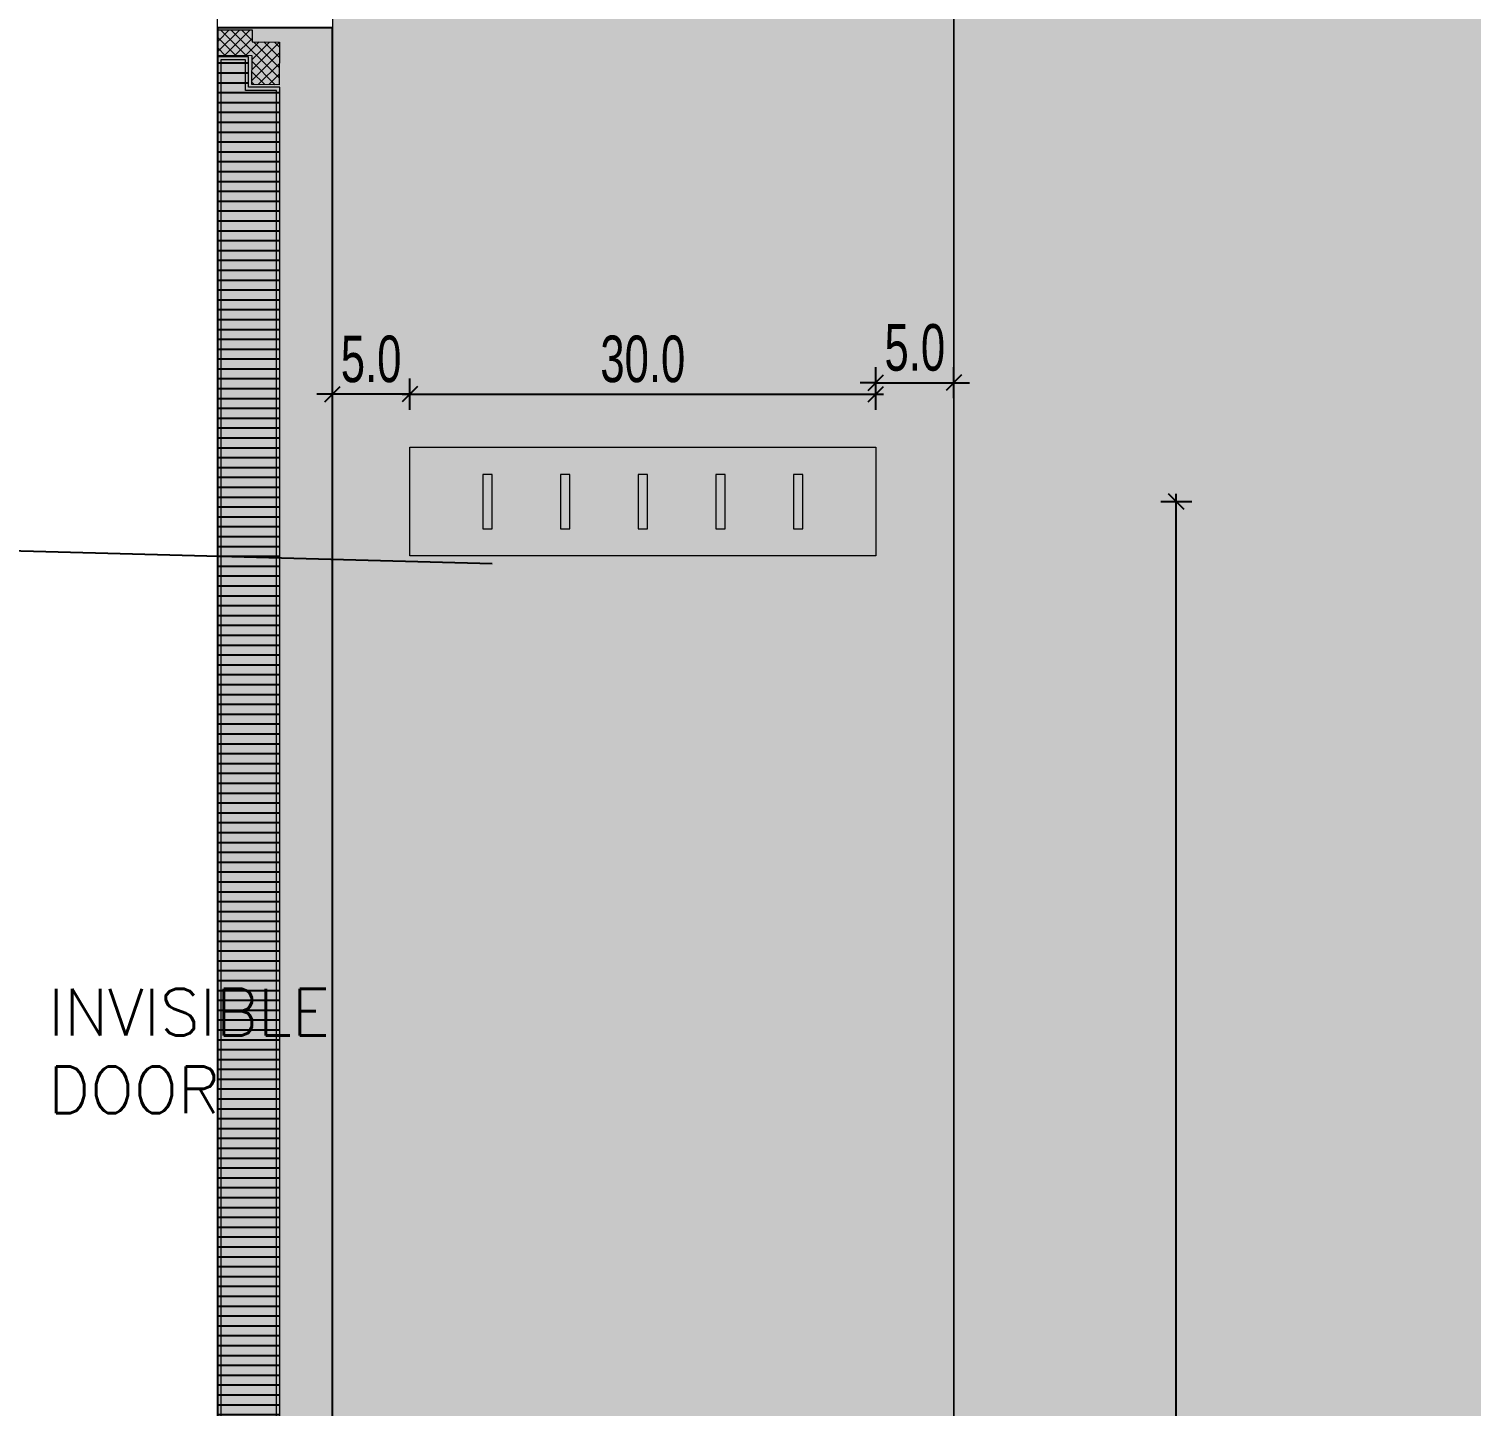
# Model space of a CAD drawing. Header units: inches. Extents: x 4017 to 5703, y -944 to 2840.
# Drawn here: x 5140.4 to 5233.2, y 496.7 to 585.3 of the extents above; entities that cross this region are included whole.
import ezdxf

# ---------------------------------------------------------------- set-up
doc = ezdxf.new("R2010")
doc.units = ezdxf.units.IN
doc.header["$MEASUREMENT"] = 0
doc.layers.get('0').update_dxf_attribs({"color": 5})
doc.layers.get('DEFPOINTS').update_dxf_attribs({"color": 254})
for name, color, linetype, lineweight in [('1 - A-dim-work', 8, 'Continuous', 9), ('1 - bed panels', 170, 'Continuous', 9), ('1 - plaster', 1, 'Continuous', 9), ('1 - subStructural - Bearing', 132, 'Continuous', 9)]:
    doc.layers.add(name, color=color, linetype=linetype, lineweight=lineweight)
doc.layers.add('A-dim-work', color=8, linetype='Continuous')
doc.layers.add('A-HATCH', color=11, linetype='Continuous')
doc.styles.add('ENGLISH', font='romans.shx', dxfattribs={"height": 2})
doc.styles.add('hebtovna', font='hebtovna.shx', dxfattribs={"width": 0.7})
doc.styles.get("Standard").update_dxf_attribs({"font": 'arial.ttf'})
doc.dimstyles.new('Copy of gl-D10', dxfattribs={"dimtxt": 2, "dimasz": 1, "dimexe": 1, "dimexo": 1, "dimgap": 1, "dimtad": 0, "dimdec": 1, "dimzin": 0, "dimdsep": 46, "dimtxsty": 'hebtovna', "dimblk": 'OBLIQUE', "dimblk1": 'OBLIQUE', "dimblk2": 'OBLIQUE', "dimcen": 0, "dimdle": 0.5, "dimclrd": 256, "dimclre": 256, "dimclrt": 256, "dimadec": 0, "dimazin": 0, "dimtfac": 0.05, "dimtdec": 1, "dimtix": 1, "dimtmove": 2, "dimatfit": 0, "dimfxl": 1, "dimfxlon": 1, "dimtvp": 0.75, "dimtolj": 1, "dimtzin": 0, "dimarcsym": 0})
doc.dimstyles.new('D-50', dxfattribs={"dimtxt": 11, "dimasz": 0.5, "dimexe": 0.2, "dimexo": 0, "dimgap": 0.8, "dimtad": 0, "dimdec": 0, "dimdsep": 46, "dimtxsty": 'Standard', "dimblk": 'ar11', "dimcen": 20, "dimdle": 0.1, "dimse1": 1, "dimse2": 1, "dimclrt": 2, "dimadec": 0, "dimazin": 0, "dimtfac": 1, "dimtdec": 0, "dimtix": 1, "dimtmove": 2, "dimatfit": 3, "dimfxl": 1, "dimtvp": 1, "dimtolj": 1, "dimlwd": -1, "dimlwe": -1, "dimarcsym": 0})

# ---------------------------------------------------------------- blocks, each defined once
blk = doc.blocks.new('_Oblique')
at = {"color": 0, "linetype": 'ByBlock', "lineweight": -2}
blk.add_line((-0.5, -0.5), (0.5, 0.5), dxfattribs=at)
blk = doc.blocks.new('*D416')
at = {"layer": 'A-dim-work', "color": 6, "lineweight": -2, "transparency": 16777216}
for p, q in [((5214.264, 374.282), (5214.264, 555.42)), ((5213.264, 554.92), (5215.264, 554.92)), ((5213.264, 374.782), (5215.264, 374.782))]:
    blk.add_line(p, q, dxfattribs=at)
at = {"layer": 'DEFPOINTS', "color": 0, "transparency": 16777216}
for p in [(5195.223, 554.92), (5214.264, 554.92), (5199.946, 374.782)]:
    blk.add_point(p, dxfattribs=at)
at = {"layer": 'A-dim-work', "color": 6, "lineweight": -2, "transparency": 16777216}
for p, rotation in [((5214.264, 554.92), 90), ((5214.264, 374.782), 270)]:
    blk.add_blockref('_Oblique', p, dxfattribs=dict(at, rotation=rotation))
at = {"layer": 'A-dim-work', "color": 6, "transparency": 16777216, "insert": (5212.014, 464.851), "char_height": 3, "attachment_point": 5, "rotation": 90, "style": 'hebtovna'}
blk.add_mtext('\\A1;180.1', dxfattribs=at)
blk = doc.blocks.new('ar11')
for p, q in [((0, 14.887), (0, -14.887)), ((-4.243, -4.243), (4.243, 4.243)), ((-12.405, 0), (12.405, 0))]:
    blk.add_line(p, q)
blk = doc.blocks.new('dooor')
at = {"layer": '1 - subStructural - Bearing', "true_color": 0xadcab8}
h = blk.add_hatch(color=9, dxfattribs=at)
h.dxf.hatch_style = 1
h.paths.add_polyline_path([(7.4, -48.222), (0, -48.222), (0, -259.001), (7.4, -259.001)])
at = {"layer": '1 - subStructural - Bearing'}
h = blk.add_hatch(dxfattribs=at)
h.set_pattern_fill('ANSI37', color=256, scale=0.15, style=0)
h.set_pattern_definition([(45, (-55141.42854, 35134.1782), (-0.3367596045, 0.3367596045), []), (135, (-55141.42854, 35134.1782), (-0.3367596045, -0.3367596045), [])])
h.paths.add_polyline_path([(2.225, -50.012), (0.03, -49.996), (0.042, -48.338), (2.237, -48.354), (2.231, -49.119), (4, -49.132), (3.98, -51.877), (2.211, -51.864)])
at = {"layer": 'A-HATCH'}
h = blk.add_hatch(dxfattribs=at)
h.set_pattern_fill('ANSI31', color=253, scale=0.2, angle=194.92039, style=0)
h.set_pattern_definition([(180, (-61009.41664, -44345.6368), (-3e-16, -0.635), [])])
h.paths.add_polyline_path([(4.006, -52.04), (2.006, -52.04), (2.006, -50.084), (0.006, -50.084), (0.006, -259.001), (2.006, -259.001), (2.006, -256.891), (4.006, -256.891)])
at = {"ltscale": 0.0005}
blk.add_lwpolyline([(7.4, -48.222), (0, -48.222), (0, -259.001), (7.4, -259.001)], close=True, dxfattribs=at)
at = {"layer": '1 - plaster'}
blk.add_lwpolyline([(0, -47.022), (7.4, -47.022), (7.4, -259.001), (0, -259.001)], close=True, dxfattribs=at)
at = {"layer": '1 - subStructural - Bearing'}
for points in [[(2.225, -50.012), (0.03, -49.996), (0.042, -48.338), (2.237, -48.354), (2.231, -49.119), (4, -49.132), (3.98, -51.877), (2.211, -51.864), (2.225, -50.012)], [(1.806, -258.847), (1.806, -256.691), (3.806, -256.691), (3.806, -75.617), (3.806, -52.24), (1.806, -52.24), (1.806, -50.284), (0.206, -50.284), (0.206, -74.493), (0.206, -258.647), (2.006, -258.647)]]:
    blk.add_lwpolyline(points, dxfattribs=at)
blk.add_lwpolyline([(2.006, -50.084), (0.006, -50.084), (0.006, -74.43), (0.006, -258.847), (2.006, -258.847), (2.006, -256.891), (4.006, -256.891), (4.006, -75.68), (4.006, -52.04), (2.006, -52.04)], close=True, dxfattribs=at)
blk = doc.blocks.new('kdkd')
at = {"layer": '1 - bed panels'}
for points in [[(-1200.351, 1546.794), (-1170.351, 1546.794), (-1170.351, 1539.794), (-1200.351, 1539.794), (-1200.351, 1546.794)], [(-1195.651, 1545.044), (-1195.651, 1541.544), (-1195.051, 1541.544), (-1195.051, 1545.044), (-1195.651, 1545.044)], [(-1190.651, 1545.044), (-1190.651, 1541.544), (-1190.051, 1541.544), (-1190.051, 1545.044), (-1190.651, 1545.044)], [(-1185.651, 1545.044), (-1185.651, 1541.544), (-1185.051, 1541.544), (-1185.051, 1545.044), (-1185.651, 1545.044)], [(-1180.651, 1545.044), (-1180.651, 1541.544), (-1180.051, 1541.544), (-1180.051, 1545.044), (-1180.651, 1545.044)], [(-1175.651, 1545.044), (-1175.651, 1541.544), (-1175.051, 1541.544), (-1175.051, 1545.044), (-1175.651, 1545.044)]]:
    blk.add_lwpolyline(points, dxfattribs=at)
blk = doc.blocks.new('*D548')
at = {"layer": 'A-dim-work', "color": 6, "lineweight": -2, "ltscale": 20, "transparency": 16777216}
for p, q in [((5159.945, 560.837), (5159.945, 562.837)), ((5164.923, 560.837), (5164.923, 562.837)), ((5159.945, 561.837), (5158.945, 561.837)), ((5164.923, 561.837), (5159.945, 561.837)), ((5164.923, 561.837), (5165.923, 561.837))]:
    blk.add_line(p, q, dxfattribs=at)
at = {"layer": 'DEFPOINTS', "color": 0, "ltscale": 20, "transparency": 16777216}
for p in [(5159.945, 561.837), (5159.945, 558.42), (5164.923, 558.42)]:
    blk.add_point(p, dxfattribs=at)
at = {"layer": 'A-dim-work', "color": 6, "lineweight": -2, "ltscale": 20, "transparency": 16777216}
blk.add_blockref('_Oblique', (5159.945, 561.837), dxfattribs=at)
at = {"layer": 'A-dim-work', "color": 6, "lineweight": -2, "ltscale": 20, "transparency": 16777216, "rotation": 180}
blk.add_blockref('_Oblique', (5164.923, 561.837), dxfattribs=at)
at = {"layer": 'A-dim-work', "color": 6, "lineweight": 40, "ltscale": 20, "transparency": 16777216, "insert": (5162.434, 564.087), "char_height": 3, "attachment_point": 5, "style": 'hebtovna'}
blk.add_mtext('\\A1;5.0', dxfattribs=at)
blk = doc.blocks.new('*D549')
at = {"layer": 'A-dim-work', "color": 6, "lineweight": -2, "ltscale": 20, "transparency": 16777216}
for p, q in [((5164.923, 560.837), (5164.923, 562.837)), ((5194.923, 560.837), (5194.923, 562.837)), ((5164.423, 561.837), (5195.423, 561.837))]:
    blk.add_line(p, q, dxfattribs=at)
at = {"layer": 'DEFPOINTS', "color": 0, "ltscale": 20, "transparency": 16777216}
for p in [(5194.923, 561.837), (5164.923, 558.42), (5194.923, 558.42)]:
    blk.add_point(p, dxfattribs=at)
at = {"layer": 'A-dim-work', "color": 6, "lineweight": -2, "ltscale": 20, "transparency": 16777216, "rotation": 180}
blk.add_blockref('_Oblique', (5164.923, 561.837), dxfattribs=at)
at = {"layer": 'A-dim-work', "color": 6, "lineweight": -2, "ltscale": 20, "transparency": 16777216}
blk.add_blockref('_Oblique', (5194.923, 561.837), dxfattribs=at)
at = {"layer": 'A-dim-work', "color": 6, "lineweight": 40, "ltscale": 20, "transparency": 16777216, "insert": (5179.923, 564.087), "char_height": 3, "attachment_point": 5, "style": 'hebtovna'}
blk.add_mtext('\\A1;30.0', dxfattribs=at)
blk = doc.blocks.new('*D550')
at = {"layer": 'A-dim-work', "color": 6, "lineweight": -2, "ltscale": 20, "transparency": 16777216}
for p, q in [((5194.923, 561.575), (5194.923, 563.575)), ((5199.946, 561.575), (5199.946, 563.575)), ((5194.923, 562.575), (5193.923, 562.575)), ((5194.923, 562.575), (5199.946, 562.575)), ((5199.946, 562.575), (5200.946, 562.575))]:
    blk.add_line(p, q, dxfattribs=at)
at = {"layer": 'DEFPOINTS', "color": 0, "ltscale": 20, "transparency": 16777216}
for p in [(5199.946, 562.575), (5199.946, 559.158), (5194.923, 558.42)]:
    blk.add_point(p, dxfattribs=at)
at = {"layer": 'A-dim-work', "color": 6, "lineweight": -2, "ltscale": 20, "transparency": 16777216}
blk.add_blockref('_Oblique', (5194.923, 562.575), dxfattribs=at)
at = {"layer": 'A-dim-work', "color": 6, "lineweight": -2, "ltscale": 20, "transparency": 16777216, "rotation": 180}
blk.add_blockref('_Oblique', (5199.946, 562.575), dxfattribs=at)
at = {"layer": 'A-dim-work', "color": 6, "lineweight": 40, "ltscale": 20, "transparency": 16777216, "insert": (5197.434, 564.825), "char_height": 3, "attachment_point": 5, "style": 'hebtovna'}
blk.add_mtext('\\A1;5.0', dxfattribs=at)

msp = doc.modelspace()

# ---------------------------------------------------------------- hatches: boundary and pattern name
at = {"layer": '1 - subStructural - Bearing', "true_color": 0xa4dbe8}
h = msp.add_hatch(color=141, dxfattribs=at)
h.dxf.hatch_style = 1
h.paths.add_polyline_path([(5199.946, 624.629), (5159.945, 624.629), (5159.945, 374.782), (5199.946, 374.782)])
at = {"layer": '1 - subStructural - Bearing', "true_color": 0x48a9c5}
h = msp.add_hatch(color=143, dxfattribs=at)
h.dxf.hatch_style = 1
h.paths.add_polyline_path([(5239.946, 624.629), (5199.946, 624.629), (5199.946, 374.628), (5239.946, 374.628)])

# ---------------------------------------------------------------- linework, layer by layer
at = {"layer": '1 - A-dim-work'}
for points in [[(5199.946, 624.629), (5159.945, 624.629), (5159.945, 374.782), (5199.946, 374.782)], [(5199.946, 374.628), (5239.946, 374.628), (5239.946, 624.629), (5199.946, 624.629)]]:
    msp.add_lwpolyline(points, close=True, dxfattribs=at)
msp.add_lwpolyline([(5199.946, 374.628), (5199.946, 624.629)], dxfattribs=at)

# ---------------------------------------------------------------- block references
for name, p in [('dooor', (5152.545, 633.629)), ('kdkd', (6365.274, -988.374))]:
    msp.add_blockref(name, p)

# ---------------------------------------------------------------- texts
at = {"layer": 'A-dim-work', "color": 6, "lineweight": 40, "ltscale": 20, "insert": (5141.64, 515.56), "char_height": 3, "attachment_point": 7, "style": 'ENGLISH'}
msp.add_mtext_dynamic_manual_height_columns('INVISIBLE DOOR', width=24.73221, gutter_width=1, heights=[0], dxfattribs=at)

# ---------------------------------------------------------------- dimensions: what is measured, and where the dimension line sits
at = {"layer": 'A-dim-work', "color": 6, "lineweight": 40, "ltscale": 20}
for base, p1, p2, picture, middle in [((5199.946, 562.575), (5194.923, 558.42), (5199.946, 559.158), '*D550', (5197.434, 564.825)), ((5159.945, 561.837), (5164.923, 558.42), (5159.945, 558.42), '*D548', (5162.434, 564.087)), ((5194.923, 561.837), (5164.923, 558.42), (5194.923, 558.42), '*D549', (5179.923, 564.087))]:
    dim = msp.add_linear_dim(base=base, p1=p1, p2=p2, dimstyle='Copy of gl-D10', override={"dimtxt": 3, "dimclrd": 6, "dimclre": 6, "dimclrt": 6}, dxfattribs=at)
    dim.commit()
    dim.dimension.update_dxf_attribs({"geometry": picture, "text_midpoint": middle})
at = {"layer": 'A-dim-work'}
dim = msp.add_linear_dim(base=(5214.264, 554.92), p1=(5199.946, 374.782), p2=(5195.223, 554.92), angle=90, dimstyle='Copy of gl-D10', override={"dimtxt": 3, "dimclrd": 6, "dimclre": 6, "dimclrt": 6}, dxfattribs=at)
dim.commit()
dim.dimension.update_dxf_attribs({"geometry": '*D416', "text_midpoint": (5212.014, 464.851)})

# ---------------------------------------------------------------- leaders
at = {"layer": 'A-dim-work', "color": 6, "lineweight": 40, "ltscale": 20}
msp.add_leader([(5170.223, 550.92), (5095.39, 552.92), (5058.086, 552.92)], dimstyle='D-50', override={"dimasz": 5, "dimfxl": 1.25, "dimfxlon": 1}, dxfattribs=at)

doc.saveas('drawing.dxf')
